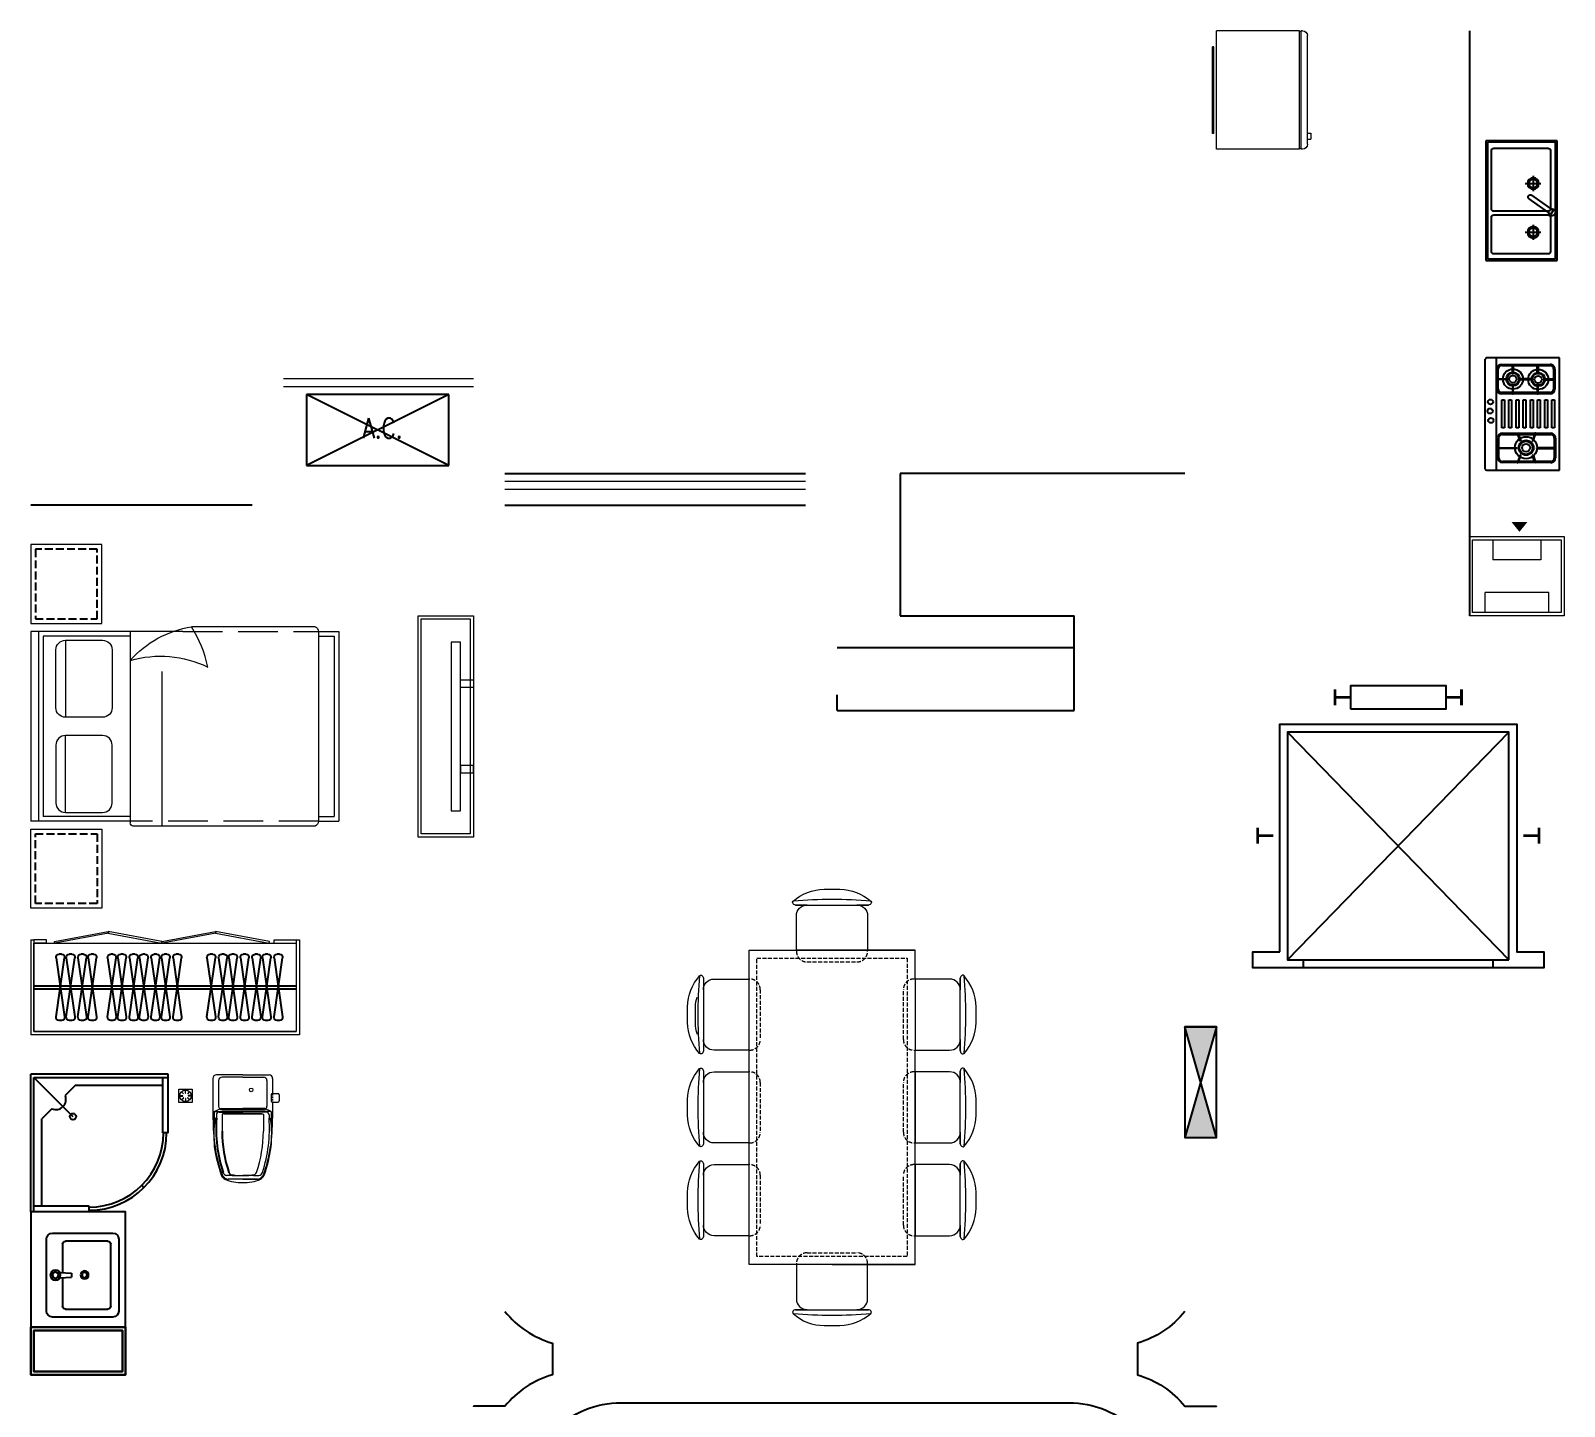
# Model space of a CAD drawing. Extents: x 109296 to 210174, y -14588 to 29909.
# Drawn here: x 129019 to 138719, y 10662 to 19362 of the extents above; entities that cross this region are included whole.
import ezdxf
from ezdxf.enums import TextEntityAlignment as Align

# ---------------------------------------------------------------- set-up
doc = ezdxf.new("R2010")
doc.units = 0
doc.header["$LTSCALE"] = 1000
doc.header["$MEASUREMENT"] = 0
doc.linetypes.add('ACAD_ISO02W100', pattern=[15, 12, -3])
doc.linetypes.add('DASH', pattern=[0.35, 0.25, -0.1])
for name, color, linetype in [('14PUB_DIM', 14, 'Continuous'), ('fd', 4, 'Continuous'), ('hz', 254, 'Continuous'), ('STAIR', 2, 'Continuous'), ('厨卫', 154, 'Continuous'), ('厨卫设备', 6, 'Continuous'), ('平面洁具', 9, 'Continuous'), ('洁具', 150, 'Continuous'), ('看线', 5, 'Continuous'), ('空调', 8, 'Continuous'), ('管井', 236, 'Continuous'), ('虚线', 251, 'Continuous'), ('铺地', 8, 'Continuous')]:
    doc.layers.add(name, color=color, linetype=linetype)
for name, color, linetype, lineweight in [('Text-I', 7, 'Continuous', 5), ('五金', 136, 'Continuous', 9), ('家具', 33, 'Continuous', 9), ('房建名称', 7, 'Continuous', 0), ('移动家具', 41, 'Continuous', 20)]:
    doc.layers.add(name, color=color, linetype=linetype, lineweight=lineweight)
doc.styles.add('DIM_FONT', font='SIMPLEX.shx', dxfattribs={"width": 0.8})

# ---------------------------------------------------------------- blocks, each defined once
blk = doc.blocks.new('A$C45025D1E')
for p, q in [((1620, 50), (220, 1490)), ((1620, 1490), (220, 50)), ((320, 0), (320, 50)), ((1520, 0), (1520, 50))]:
    blk.add_line(p, q)
at = {"const_width": 18}
for points in [[(520, 1760), (520, 1660)], [(1320, 1760), (1320, 1660)], [(620, 1710), (520, 1710)], [(1220, 1710), (1320, 1710)], [(30, 885), (30, 785)], [(1810, 885), (1810, 785)], [(130, 835), (30, 835)], [(1710, 835), (1810, 835)]]:
    blk.add_lwpolyline(points, dxfattribs=at)
for points in [[(1220, 1635), (1220, 1785), (620, 1785), (620, 1635)], [(1670, 100), (1670, 1540), (170, 1540), (170, 100), (0, 100), (0, 0), (1840, 0), (1840, 100)], [(220, 50), (220, 1490), (1620, 1490), (1620, 50)]]:
    blk.add_lwpolyline(points, close=True)
blk = doc.blocks.new('ddfdf')
at = {"layer": '洁具', "color": 0}
for p, q in [((15801.2, -30110.3), (15800.7, -30821.9)), ((16261.2, -30110.6), (15801.2, -30110.3)), ((15856.2, -30158.6), (16162.7, -30158.8)), ((15856.2, -30166.6), (16162.7, -30166.8)), ((15952.1, -30158.8), (15956.9, -30157.2)), ((15968, -30207.9), (15952.1, -30158.8)), ((15956.9, -30157.2), (15972.8, -30206.4)), ((16062, -30157.3), (16046, -30206.4)), ((16050.8, -30208), (16066.8, -30158.9)), ((16066.8, -30158.9), (16062, -30157.3)), ((16201.5, -30822.1), (16202, -30110.6)), ((16271.2, -30120.6), (16270.7, -30812.2)), ((15826.1, -30314.4), (15826.2, -30188.6)), ((15828.8, -30247.7), (15828.8, -30252.3)), ((15946.6, -30247.8), (15828.8, -30247.7)), ((15828.8, -30252.3), (15946.6, -30252.4)), ((15834.1, -30314.4), (15834.2, -30188.6)), ((15946.6, -30252.4), (15946.6, -30247.8)), ((15972.8, -30206.4), (15968, -30207.9)), ((16046, -30206.4), (16050.8, -30208)), ((16072.2, -30252.4), (16072.2, -30247.9)), ((16072.2, -30247.9), (16190, -30247.9)), ((16190, -30252.5), (16072.2, -30252.4)), ((16184.7, -30188.9), (16184.6, -30314.6)), ((16190, -30247.9), (16190, -30252.5)), ((16192.7, -30188.9), (16192.6, -30314.6)), ((16162.6, -30336.6), (15856.1, -30336.4)), ((16162.6, -30344.6), (15856.1, -30344.4)), ((15968, -30295.3), (15952, -30344.3)), ((15952, -30344.3), (15956.8, -30345.9)), ((15956.8, -30345.9), (15972.8, -30296.8)), ((15972.8, -30296.8), (15968, -30295.3)), ((16046, -30296.9), (16050.8, -30295.3)), ((16061.9, -30346), (16046, -30296.9)), ((16050.8, -30295.3), (16066.7, -30344.4)), ((16066.7, -30344.4), (16061.9, -30346)), ((15832.3, -30555.7), (15832.4, -30379.5)), ((15832.4, -30379.5), (15849.1, -30379.5)), ((15849.1, -30379.5), (15849, -30555.7)), ((15877.6, -30555.7), (15877.8, -30379.5)), ((15877.8, -30379.5), (15894.4, -30379.5)), ((15894.4, -30379.5), (15894.3, -30555.7)), ((15923, -30555.8), (15923.1, -30379.5)), ((15923.1, -30379.5), (15939.8, -30379.6)), ((15939.8, -30379.6), (15939.6, -30555.8)), ((15968.3, -30555.8), (15968.4, -30379.6)), ((15968.4, -30379.6), (15985.1, -30379.6)), ((15985.1, -30379.6), (15985, -30555.8)), ((16013.7, -30555.8), (16013.8, -30379.6)), ((16013.8, -30379.6), (16030.4, -30379.6)), ((16030.4, -30379.6), (16030.3, -30555.8)), ((16059, -30555.9), (16059.1, -30379.6)), ((16059.1, -30379.6), (16075.8, -30379.6)), ((16075.8, -30379.6), (16075.6, -30555.9)), ((16104.3, -30555.9), (16104.4, -30379.7)), ((16104.4, -30379.7), (16121.1, -30379.7)), ((16121.1, -30379.7), (16121, -30555.9)), ((16149.7, -30555.9), (16149.8, -30379.7)), ((16149.8, -30379.7), (16166.4, -30379.7)), ((16166.4, -30379.7), (16166.3, -30555.9)), ((15830.6, -30750.1), (15830.7, -30624.4)), ((15849, -30555.7), (15832.3, -30555.7)), ((15838.6, -30750.1), (15838.7, -30624.4)), ((15860.7, -30594.4), (16167.1, -30594.6)), ((15860.7, -30602.4), (16167.1, -30602.6)), ((15894.3, -30555.7), (15877.6, -30555.7)), ((15939.6, -30555.8), (15923, -30555.8)), ((15937.2, -30594.5), (15937.1, -30654.3)), ((15941.7, -30594.5), (15937.2, -30594.5)), ((15941.7, -30654.3), (15941.7, -30594.5)), ((15985, -30555.8), (15968.3, -30555.8)), ((16030.3, -30555.8), (16013.7, -30555.8)), ((16075.6, -30555.9), (16059, -30555.9)), ((16094.9, -30594.6), (16094.9, -30654.4)), ((16099.5, -30594.6), (16094.9, -30594.6)), ((16099.5, -30654.4), (16099.5, -30594.6)), ((16121, -30555.9), (16104.3, -30555.9)), ((16166.3, -30555.9), (16149.7, -30555.9)), ((16189.1, -30624.6), (16189, -30750.4)), ((16197.1, -30624.6), (16197, -30750.4)), ((15828.6, -30681.6), (15828.6, -30686.2)), ((15904.3, -30681.6), (15828.6, -30681.6)), ((15828.6, -30686.2), (15904.3, -30686.2)), ((15904.3, -30686.2), (15904.3, -30681.6)), ((15937, -30779.9), (15937.1, -30720.2)), ((15937.1, -30654.3), (15941.7, -30654.3)), ((15937.1, -30720.2), (15941.7, -30720.2)), ((15941.7, -30720.2), (15941.6, -30779.9)), ((15968.2, -30683.8), (15968.2, -30688.4)), ((16063.1, -30683.9), (15968.2, -30683.8)), ((15968.2, -30688.4), (16063.1, -30688.5)), ((16063.1, -30688.5), (16063.1, -30683.9)), ((16094.8, -30780), (16094.8, -30720.3)), ((16094.8, -30720.3), (16099.4, -30720.3)), ((16094.9, -30654.4), (16099.5, -30654.4)), ((16099.4, -30720.3), (16099.4, -30780)), ((16125.6, -30689.6), (16125.6, -30685)), ((16125.6, -30685), (16199.2, -30685)), ((16199.2, -30689.6), (16125.6, -30689.6)), ((16199.2, -30685), (16199.2, -30689.6)), ((15800.7, -30821.9), (16260.7, -30822.2)), ((16167, -30772.4), (15860.6, -30772.2)), ((16167, -30780.4), (15860.6, -30780.2)), ((15941.6, -30779.9), (15937, -30779.9)), ((16099.4, -30780), (16094.8, -30780))]:
    blk.add_line(p, q, dxfattribs=at)
for centre, radius in [((16012.9, -30252.9), 70.1), ((16012.9, -30252.9), 47.3), ((16012.9, -30252.9), 41.8), ((16012.9, -30252.9), 25.3), ((16235.4, -30425.8), 16.2), ((16237.7, -30542.5), 16.2), ((16240.2, -30485.3), 16.2), ((15935.8, -30685.1), 63.7), ((15935.8, -30685.1), 43), ((15935.8, -30685.1), 38), ((16095.7, -30687.3), 63.7), ((16095.7, -30687.3), 43), ((16095.7, -30687.3), 38), ((15935.8, -30685.1), 23), ((16095.7, -30687.3), 23)]:
    blk.add_circle(centre, radius, dxfattribs=at)
for centre, radius, start, end in [((15856.2, -30188.6), 30, 89.96104, 179.96104), ((15856.2, -30188.6), 22, 89.96104, 179.96104), ((16162.7, -30188.8), 30, 359.96104, 89.96104), ((16162.7, -30188.8), 22, 359.96104, 89.96104), ((16261.2, -30120.6), 10, 0, 89.96104), ((15856.1, -30314.4), 30, 179.96104, 269.96104), ((15856.1, -30314.4), 22, 179.96104, 269.96104), ((16162.6, -30314.6), 30, 269.96104, 359.96104), ((16162.6, -30314.6), 22, 269.96104, 359.96104), ((15860.7, -30624.4), 30, 89.96104, 179.96104), ((15860.7, -30624.4), 22, 89.96104, 179.96104), ((16167.1, -30624.6), 30, 359.96104, 89.96104), ((16167.1, -30624.6), 22, 359.96104, 89.96104), ((15860.6, -30750.2), 30, 179.96104, 269.96104), ((15860.6, -30750.2), 22, 179.96104, 269.96104), ((16167, -30750.4), 30, 269.96104, 359.96104), ((16167, -30750.4), 22, 269.96104, 359.96104), ((16260.7, -30812.2), 10, 269.96104, 0)]:
    blk.add_arc(centre, radius, start, end, dxfattribs=at)
blk = doc.blocks.new('A$C1BE601A8')
at = {"layer": '洁具', "color": 0}
for p, q in [((0, 0), (0, 450)), ((0, 450), (757, 450)), ((10, 10), (10, 440)), ((10, 440), (747, 440)), ((40.7, 393.4), (40.7, 50.3)), ((273, 408.4), (55.7, 408.4)), ((288, 50.3), (288, 393.4)), ((315, 426.6), (293.3, 411.4)), ((293.3, 411.4), (390, 273.1)), ((310.5, 393.4), (310.5, 50.3)), ((411.8, 288.3), (315, 426.6)), ((694.6, 408.4), (325.5, 408.4)), ((709.6, 50.3), (709.6, 393.4)), ((747, 440), (747, 10)), ((757, 450), (757, 0)), ((225.9, 299.6), (129.9, 299.6)), ((177.7, 248.1), (177.7, 348.3)), ((534.3, 299.6), (438.3, 299.6)), ((486.1, 248.1), (486.1, 348.3)), ((757, 0), (0, 0)), ((747, 10), (10, 10)), ((55.7, 35.3), (273, 35.3)), ((325.5, 35.3), (694.6, 35.3))]:
    blk.add_line(p, q, dxfattribs=at)
for centre, radius in [((177.7, 299.6), 36.1), ((177.7, 299.6), 27.1), ((486.1, 299.6), 36.1), ((486.1, 299.6), 27.1)]:
    blk.add_circle(centre, radius, dxfattribs=at)
for centre, radius, start, end in [((55.7, 393.4), 15, 90, 180), ((273, 393.4), 15, 0, 90), ((304.2, 419), 21.7, 342.60679, 267.3353), ((325.5, 393.4), 15, 90, 180), ((694.6, 393.4), 15, 0, 90), ((400.9, 280.7), 13.3, 214.97105, 34.97105), ((55.7, 50.3), 15, 180, 270), ((273, 50.3), 15, 270, 0), ((325.5, 50.3), 15, 180, 270), ((694.6, 50.3), 15, 270, 0)]:
    blk.add_arc(centre, radius, start, end, dxfattribs=at)
blk = doc.blocks.new('A$C6CE46E26')
at = {"layer": 'fd'}
blk.add_lwpolyline([(0, 283.8, 100, 0, 0), (62, 283.8, 0, 0, 0)], format="xyseb", dxfattribs=at)
at = {"layer": '家具', "color": 0}
for p, q in [((445.3, 98.3), (445.3, 501.7)), ((572.3, 501.7), (445.3, 501.7)), ((112.3, 451.7), (239.3, 451.7)), ((239.3, 148.3), (239.3, 451.7)), ((112.3, 148.3), (239.3, 148.3)), ((572.3, 98.3), (445.3, 98.3))]:
    blk.add_line(p, q, dxfattribs=at)
for points in [[(592.3, 0), (592.3, 600), (92.3, 600), (92.3, 0)], [(572.3, 20), (572.3, 580), (112.3, 580), (112.3, 20)]]:
    blk.add_lwpolyline(points, close=True, dxfattribs=at)
blk = doc.blocks.new('111')
at = {"layer": '空调', "linetype": 'ACAD_ISO02W100'}
for p, q in [((1000, 0), (0, 500)), ((1000, 500), (0, 0))]:
    blk.add_line(p, q, dxfattribs=at)
blk.add_lwpolyline([(0, 500), (0, 0), (1000, 0), (1000, 500)], close=True, dxfattribs=at)
at = {"layer": 'Text-I', "style": 'DIM_FONT', "width": 0.8}
blk.add_text('A.C.', height=140, dxfattribs=at).set_placement((675, 262), align=Align.MIDDLE_RIGHT)
blk = doc.blocks.new('A$C40221361')
at = {"color": 0}
for p, q in [((1022.8, 1724.7), (562.8, 1724.7)), ((1022.8, 1724.7), (562.8, 1724.7)), ((1609.6, 1724.7), (1149.6, 1724.7)), ((1609.6, 1724.7), (1149.6, 1724.7)), ((2196.5, 1724.8), (1736.5, 1724.8)), ((2196.5, 1724.8), (1736.5, 1724.8)), ((567.8, 1438.5), (1017.8, 1438.5)), ((1154.6, 1438.5), (1604.6, 1438.5)), ((1741.5, 1438.5), (2191.5, 1438.5)), ((100, 683.5), (100, 1143.5)), ((100, 683.5), (100, 1143.5)), ((386.2, 1138.5), (386.2, 688.5)), ((2373.1, 1138.5), (2373.1, 688.5)), ((2659.3, 683.5), (2659.3, 1143.5)), ((2659.3, 683.5), (2659.3, 1143.5)), ((1017.8, 388.5), (567.8, 388.5)), ((1604.6, 388.5), (1154.6, 388.5)), ((2191.5, 388.5), (1741.5, 388.5)), ((562.8, 100), (1022.8, 100)), ((562.8, 100), (1022.8, 100)), ((1149.6, 100), (1609.6, 100)), ((1149.6, 100), (1609.6, 100)), ((1736.5, 100), (2196.5, 100)), ((1736.5, 100), (2196.5, 100))]:
    blk.add_line(p, q, dxfattribs=at)
at = {"color": 0, "linetype": 'DASH', "ltscale": 0.1}
for p, q in [((950.3, 1364.7), (635.3, 1364.7)), ((950.3, 1364.7), (635.3, 1364.7)), ((1537.1, 1364.7), (1222.1, 1364.7)), ((1537.1, 1364.7), (1222.1, 1364.7)), ((2124, 1364.8), (1809, 1364.8)), ((2124, 1364.8), (1809, 1364.8)), ((460, 756), (460, 1071)), ((460, 756), (460, 1071)), ((2299.3, 756), (2299.3, 1071)), ((2299.3, 756), (2299.3, 1071)), ((635.3, 460), (950.3, 460)), ((635.3, 460), (950.3, 460)), ((1222.1, 460), (1537.1, 460)), ((1222.1, 460), (1537.1, 460)), ((1809, 460), (2124, 460)), ((1809, 460), (2124, 460))]:
    blk.add_line(p, q, dxfattribs=at)
at = {"color": 0, "linetype": 'DASH'}
for p, q in [((1604.6, 388.5), (1604.6, 392.5)), ((1604.6, 388.5), (1604.6, 392.5)), ((2191.5, 388.5), (2191.5, 392.5)), ((2191.5, 388.5), (2191.5, 392.5))]:
    blk.add_line(p, q, dxfattribs=at)
at = {"color": 0}
for points in [[(1017.8, 1438.5), (1017.8, 1657.2, 0.414214), (950.3, 1724.7), (1022.8, 1724.7, 0.319431), (1041.3, 1737, 0.307703), (1038.6, 1748.4, 0.187559), (842.4, 1824.7), (743.2, 1824.7, 0.171658), (547.1, 1748.4, 0.324647), (544.4, 1737, 0.302537), (562.8, 1724.7), (635.3, 1724.7, 0.414214), (567.8, 1657.2), (567.8, 1438.5)], [(1604.6, 1438.6), (1604.6, 1657.2, 0.414214), (1537.1, 1724.7), (1609.6, 1724.7, 0.319431), (1628.1, 1737, 0.307703), (1625.4, 1748.4, 0.187559), (1429.2, 1824.7), (1330.1, 1824.7, 0.171658), (1133.9, 1748.4, 0.324647), (1131.2, 1737, 0.302537), (1149.6, 1724.7), (1222.1, 1724.7, 0.414214), (1154.6, 1657.2), (1154.6, 1438.5)], [(2191.5, 1438.6), (2191.5, 1657.3, 0.414214), (2124, 1724.8), (2196.5, 1724.8, 0.319431), (2214.9, 1737.1, 0.307703), (2212.2, 1748.5, 0.187559), (2016, 1824.8), (1916.9, 1824.8, 0.171658), (1720.7, 1748.5, 0.324647), (1718, 1737.1, 0.302537), (1736.5, 1724.8), (1809, 1724.8, 0.414214), (1741.5, 1657.3), (1741.5, 1438.5)], [(1154.6, 388.5), (1017.8, 388.5), (1017.8, 167.5, -0.414214), (950.3, 100), (1022.8, 100, -0.319431), (1041.3, 87.7, -0.307703), (1038.6, 76.3, -0.187559), (842.4, 0), (743.2, 0, -0.171658), (547.1, 76.3, -0.324647), (544.4, 87.7, -0.302537), (562.8, 100), (635.3, 100, -0.414214), (567.8, 167.5), (567.8, 388.5), (386.2, 388.5), (386.2, 1438.5)], [(386.2, 688.5), (167.5, 688.5, -0.414214), (100, 756), (100, 683.5, -0.319431), (87.7, 665, -0.307703), (76.3, 667.7, -0.187559), (0, 863.9), (0, 963.1, -0.171658), (76.3, 1159.2, -0.324647), (87.7, 1161.9, -0.302537), (100, 1143.5), (100, 1071, -0.414214), (167.5, 1138.5), (386.2, 1138.5)], [(2373.1, 688.5), (2591.8, 688.5, 0.414214), (2659.3, 756), (2659.3, 683.5, 0.319431), (2671.6, 665, 0.307703), (2683, 667.7, 0.187559), (2759.3, 863.9), (2759.3, 963.1, 0.171658), (2683, 1159.2, 0.324647), (2671.6, 1161.9, 0.302537), (2659.3, 1143.5), (2659.3, 1071, 0.414214), (2591.8, 1138.5), (2373.1, 1138.5)], [(1604.6, 388.5), (1604.6, 167.5, -0.414214), (1537.1, 100), (1609.6, 100, -0.319431), (1628.1, 87.7, -0.307703), (1625.4, 76.3, -0.187559), (1429.2, 0), (1330.1, 0, -0.171658), (1133.9, 76.3, -0.324647), (1131.2, 87.7, -0.302537), (1149.6, 100), (1222.1, 100, -0.414214), (1154.6, 167.5), (1154.6, 388.5)], [(2191.5, 388.5), (2191.5, 167.5, -0.414214), (2124, 100), (2196.5, 100, -0.319431), (2214.9, 87.8, -0.307703), (2212.2, 76.3, -0.187559), (2016, 0), (1916.9, 0, -0.171658), (1720.7, 76.3, -0.324647), (1718, 87.8, -0.302537), (1736.5, 100), (1809, 100, -0.414214), (1741.5, 167.5), (1741.5, 388.5)], [(917.7, 62.1, -0.079824), (842.4, 50), (744.1, 50, -0.059527), (681.8, 59.6, -0.059527)]]:
    blk.add_lwpolyline(points, format="xyb", dxfattribs=at)
for points in [[(567.8, 1438.5), (386.2, 1438.5), (386.2, 913.5)], [(1154.6, 1438.5), (1017.8, 1438.5)], [(2373.1, 913.5), (2373.1, 1438.5), (1154.6, 1438.5)], [(2373.1, 1438.5), (2373.1, 388.5), (1604.6, 388.5)]]:
    blk.add_lwpolyline(points, dxfattribs=at)
at = {"color": 0, "linetype": 'DASH', "ltscale": 0.1}
blk.add_lwpolyline([(436.2, 438.5), (436.2, 1388.5), (2323.1, 1388.5), (2323.1, 438.5)], close=True, dxfattribs=at)
at = {"color": 0}
for centre, start, end in [((792.8, -953.1), 84.8023, 95.1977), ((792.8, -953.1), 84.8023, 95.1977), ((1379.6, -953.1), 84.8023, 95.1977), ((1379.6, -953.1), 84.8023, 95.1977), ((1966.5, -953.1), 84.8023, 95.1977), ((1966.5, -953.1), 84.8023, 95.1977), ((2777.8, 913.5), 174.8023, 185.1977), ((2777.8, 913.5), 174.8023, 185.1977), ((-18.6, 913.5), 354.8023, 5.1977), ((-18.6, 913.5), 354.8023, 5.1977), ((792.8, 2777.8), 264.8023, 275.1977), ((792.8, 2777.8), 264.8023, 275.1977), ((1379.6, 2777.8), 264.8023, 275.1977), ((1379.6, 2777.8), 264.8023, 275.1977), ((1966.5, 2777.9), 264.8023, 275.1977), ((1966.5, 2777.9), 264.8023, 275.1977)]:
    blk.add_arc(centre, 2712.7, start, end, dxfattribs=at)
at = {"color": 0, "linetype": 'DASH', "ltscale": 0.1}
for centre, start, end in [((635.3, 1432.2), 180, 270), ((635.3, 1432.2), 180, 270), ((950.3, 1432.2), 270, 0), ((950.3, 1432.2), 270, 0), ((1222.1, 1432.2), 180, 270), ((1222.1, 1432.2), 180, 270), ((1537.1, 1432.2), 270, 0), ((1537.1, 1432.2), 270, 0), ((1809, 1432.3), 180, 270), ((1809, 1432.3), 180, 270), ((2124, 1432.3), 270, 0), ((2124, 1432.3), 270, 0), ((392.5, 1071), 0, 90), ((392.5, 1071), 0, 90), ((2366.8, 1071), 90, 180), ((2366.8, 1071), 90, 180), ((392.5, 756), 270, 0), ((392.5, 756), 270, 0), ((2366.8, 756), 180, 270), ((2366.8, 756), 180, 270), ((635.3, 392.5), 90, 180), ((635.3, 392.5), 90, 180), ((950.3, 392.5), 0, 90), ((950.3, 392.5), 0, 90), ((1222.1, 392.5), 90, 180), ((1537.1, 392.5), 0, 90), ((1537.1, 392.5), 0, 90), ((1809, 392.5), 90, 180), ((2124, 392.5), 0, 90), ((2124, 392.5), 0, 90)]:
    blk.add_arc(centre, 67.5, start, end, dxfattribs=at)
blk = doc.blocks.new('A$C18784298')
at = {"layer": '移动家具', "color": 251, "ltscale": 40}
for points in [[(0, 1066.3), (58.1, 1066.3), (58.1, 0), (0, 0)], [(58.1, 827.5), (140, 827.5), (140, 779.6), (58.1, 779.6)], [(58.1, 238.8), (140, 238.8), (140, 286.7), (58.1, 286.7)]]:
    blk.add_lwpolyline(points, close=True, dxfattribs=at)
blk = doc.blocks.new('ytjhgkj')
at = {"layer": '移动家具', "color": 0, "ltscale": 0.5}
blk.add_lwpolyline([(34949.4, 26115.8), (34599.4, 26115.8), (34599.4, 27515.8), (34949.4, 27515.8)], close=True, dxfattribs=at)
at = {"layer": '移动家具', "color": 0, "ltscale": 40}
blk.add_lwpolyline([(34929.4, 26135.8), (34619.4, 26135.8), (34619.4, 27495.8), (34929.4, 27495.8)], close=True, dxfattribs=at)
at = {"layer": '虚线', "xscale": -1}
blk.add_blockref('A$C18784298', (34739.4, 26282.6), dxfattribs=at)
blk = doc.blocks.new('yg2')
at = {"layer": '家具', "color": 0}
for p, q in [((429073.6, 225511.3), (429073.6, 226111.3)), ((430773.6, 226111.3), (429073.6, 226111.3)), ((430773.6, 225511.3), (430773.6, 226111.3)), ((429093.6, 226091.3), (430753.6, 226091.3)), ((429093.6, 225511.3), (429093.6, 226091.3)), ((430753.6, 225511.3), (430753.6, 226091.3)), ((429173.6, 225531.3), (429093.6, 225531.3)), ((429173.6, 225531.3), (429173.6, 225511.3)), ((430233.6, 225531.3), (430753.6, 225531.3)), ((430613.6, 225531.3), (430613.6, 225511.3)), ((429073.6, 225511.3), (429093.6, 225511.3)), ((429173.6, 225511.3), (429093.6, 225511.3)), ((430613.6, 225511.3), (430753.6, 225511.3)), ((430753.6, 225511.3), (430773.6, 225511.3))]:
    blk.add_line(p, q, dxfattribs=at)
for points in [[(429093.6, 225531.3), (430753.6, 225531.3), (430753.6, 226091.3), (429093.6, 226091.3)], [(429223.6, 225521.4), (429563.6, 225458.3), (429565.4, 225468.2), (429225.4, 225531.3)], [(429903.6, 225521.4), (429563.6, 225458.3), (429561.8, 225468.2), (429901.8, 225531.3)], [(429903.6, 225521.4), (430243.6, 225458.3), (430245.4, 225468.2), (429905.4, 225531.3)], [(430583.6, 225521.4), (430243.6, 225458.3), (430241.8, 225468.2), (430581.8, 225531.3)]]:
    blk.add_lwpolyline(points, close=True, dxfattribs=at)
at = {"layer": '虚线', "color": 0}
for p, q in [((429268.7, 226021.3), (429254.4, 226021.3)), ((429333.1, 226021.3), (429318.8, 226021.3)), ((429406.7, 226021.3), (429392.4, 226021.3)), ((429471.1, 226021.3), (429456.8, 226021.3)), ((429594.1, 226021.3), (429579.8, 226021.3)), ((429658.5, 226021.3), (429644.2, 226021.3)), ((429732.1, 226021.3), (429717.7, 226021.3)), ((429796.5, 226021.3), (429782.1, 226021.3)), ((429870, 226021.3), (429855.7, 226021.3)), ((429934.4, 226021.3), (429920.1, 226021.3)), ((430008, 226021.3), (429993.7, 226021.3)), ((430222.8, 226021.3), (430208.5, 226021.3)), ((430296.4, 226021.3), (430282.1, 226021.3)), ((430360.8, 226021.3), (430346.5, 226021.3)), ((430434.4, 226021.3), (430420.1, 226021.3)), ((430508.7, 226021.3), (430494.4, 226021.3)), ((430573.1, 226021.3), (430558.8, 226021.3)), ((430646.7, 226021.3), (430632.4, 226021.3)), ((429234.6, 225998.6), (429288.5, 225623.9)), ((429234.6, 225623.9), (429288.5, 225998.6)), ((429298.9, 225998.6), (429352.9, 225623.9)), ((429298.9, 225623.9), (429352.9, 225998.6)), ((429372.5, 225998.6), (429426.5, 225623.9)), ((429372.5, 225623.9), (429426.5, 225998.6)), ((429436.9, 225998.6), (429490.9, 225623.9)), ((429436.9, 225623.9), (429490.9, 225998.6)), ((429559.9, 225998.6), (429613.9, 225623.9)), ((429559.9, 225623.9), (429613.9, 225998.6)), ((429624.3, 225998.6), (429678.3, 225623.9)), ((429624.3, 225623.9), (429678.3, 225998.6)), ((429697.9, 225998.6), (429751.9, 225623.9)), ((429697.9, 225623.9), (429751.9, 225998.6)), ((429762.3, 225998.6), (429816.3, 225623.9)), ((429762.3, 225623.9), (429816.3, 225998.6)), ((429835.9, 225998.6), (429889.9, 225623.9)), ((429835.9, 225623.9), (429889.9, 225998.6)), ((429900.3, 225998.6), (429954.3, 225623.9)), ((429900.3, 225623.9), (429954.3, 225998.6)), ((429973.9, 225998.6), (430027.9, 225623.9)), ((429973.9, 225623.9), (430027.9, 225998.6)), ((430188.7, 225998.6), (430242.6, 225623.9)), ((430188.7, 225623.9), (430242.6, 225998.6)), ((430262.3, 225998.6), (430316.2, 225623.9)), ((430262.3, 225623.9), (430316.2, 225998.6)), ((430326.7, 225998.6), (430380.6, 225623.9)), ((430326.7, 225623.9), (430380.6, 225998.6)), ((430400.3, 225998.6), (430454.2, 225623.9)), ((430400.3, 225623.9), (430454.2, 225998.6)), ((430474.6, 225998.6), (430528.6, 225623.9)), ((430474.6, 225623.9), (430528.6, 225998.6)), ((430539, 225998.6), (430593, 225623.9)), ((430539, 225623.9), (430593, 225998.6)), ((430612.6, 225998.6), (430666.6, 225623.9)), ((430612.6, 225623.9), (430666.6, 225998.6)), ((429093.6, 225821.3), (430753.6, 225821.3)), ((429093.6, 225801.3), (430753.6, 225801.3)), ((429268.7, 225601.3), (429254.4, 225601.3)), ((429333.1, 225601.3), (429318.8, 225601.3)), ((429406.7, 225601.3), (429392.4, 225601.3)), ((429471.1, 225601.3), (429456.8, 225601.3)), ((429594.1, 225601.3), (429579.8, 225601.3)), ((429658.5, 225601.3), (429644.2, 225601.3)), ((429732.1, 225601.3), (429717.7, 225601.3)), ((429796.5, 225601.3), (429782.1, 225601.3)), ((429870, 225601.3), (429855.7, 225601.3)), ((429934.4, 225601.3), (429920.1, 225601.3)), ((430008, 225601.3), (429993.7, 225601.3)), ((430222.8, 225601.3), (430208.5, 225601.3)), ((430296.4, 225601.3), (430282.1, 225601.3)), ((430360.8, 225601.3), (430346.5, 225601.3)), ((430434.4, 225601.3), (430420.1, 225601.3)), ((430508.7, 225601.3), (430494.4, 225601.3)), ((430573.1, 225601.3), (430558.8, 225601.3)), ((430646.7, 225601.3), (430632.4, 225601.3))]:
    blk.add_line(p, q, dxfattribs=at)
for centre, start, end in [((429254.4, 226001.3), 90, 187.59464), ((429268.7, 226001.3), 352.40536, 90), ((429318.8, 226001.3), 90, 187.59464), ((429333.1, 226001.3), 352.40536, 90), ((429392.4, 226001.3), 90, 187.59464), ((429406.7, 226001.3), 352.40536, 90), ((429456.8, 226001.3), 90, 187.59464), ((429471.1, 226001.3), 352.40536, 90), ((429579.8, 226001.3), 90, 187.59464), ((429594.1, 226001.3), 352.40536, 90), ((429644.2, 226001.3), 90, 187.59464), ((429658.5, 226001.3), 352.40536, 90), ((429717.7, 226001.3), 90, 187.59464), ((429732.1, 226001.3), 352.40536, 90), ((429782.1, 226001.3), 90, 187.59464), ((429796.5, 226001.3), 352.40536, 90), ((429855.7, 226001.3), 90, 187.59464), ((429870, 226001.3), 352.40536, 90), ((429920.1, 226001.3), 90, 187.59464), ((429934.4, 226001.3), 352.40536, 90), ((429993.7, 226001.3), 90, 187.59464), ((430008, 226001.3), 352.40536, 90), ((430208.5, 226001.3), 90, 187.59464), ((430222.8, 226001.3), 352.40536, 90), ((430282.1, 226001.3), 90, 187.59464), ((430296.4, 226001.3), 352.40536, 90), ((430346.5, 226001.3), 90, 187.59464), ((430360.8, 226001.3), 352.40536, 90), ((430420.1, 226001.3), 90, 187.59464), ((430434.4, 226001.3), 352.40536, 90), ((430494.4, 226001.3), 90, 187.59464), ((430508.7, 226001.3), 352.40536, 90), ((430558.8, 226001.3), 90, 187.59464), ((430573.1, 226001.3), 352.40536, 90), ((430632.4, 226001.3), 90, 187.59464), ((430646.7, 226001.3), 352.40536, 90), ((429254.4, 225621.3), 172.40536, 270), ((429268.7, 225621.3), 270, 7.59464), ((429318.8, 225621.3), 172.40536, 270), ((429333.1, 225621.3), 270, 7.59464), ((429392.4, 225621.3), 172.40536, 270), ((429406.7, 225621.3), 270, 7.59464), ((429456.8, 225621.3), 172.40536, 270), ((429471.1, 225621.3), 270, 7.59464), ((429579.8, 225621.3), 172.40536, 270), ((429594.1, 225621.3), 270, 7.59464), ((429644.2, 225621.3), 172.40536, 270), ((429658.5, 225621.3), 270, 7.59464), ((429717.7, 225621.3), 172.40536, 270), ((429732.1, 225621.3), 270, 7.59464), ((429782.1, 225621.3), 172.40536, 270), ((429796.5, 225621.3), 270, 7.59464), ((429855.7, 225621.3), 172.40536, 270), ((429870, 225621.3), 270, 7.59464), ((429920.1, 225621.3), 172.40536, 270), ((429934.4, 225621.3), 270, 7.59464), ((429993.7, 225621.3), 172.40536, 270), ((430008, 225621.3), 270, 7.59464), ((430208.5, 225621.3), 172.40536, 270), ((430222.8, 225621.3), 270, 7.59464), ((430282.1, 225621.3), 172.40536, 270), ((430296.4, 225621.3), 270, 7.59464), ((430346.5, 225621.3), 172.40536, 270), ((430360.8, 225621.3), 270, 7.59464), ((430420.1, 225621.3), 172.40536, 270), ((430434.4, 225621.3), 270, 7.59464), ((430494.4, 225621.3), 172.40536, 270), ((430508.7, 225621.3), 270, 7.59464), ((430558.8, 225621.3), 172.40536, 270), ((430573.1, 225621.3), 270, 7.59464), ((430632.4, 225621.3), 172.40536, 270), ((430646.7, 225621.3), 270, 7.59464)]:
    blk.add_arc(centre, 20, start, end, dxfattribs=at)
at = {"layer": '虚线', "color": 0, "style": 'DIM_FONT', "width": 0.7, "flags": 9}
for tag, p in [('XSIZE', (429262.9, 225796.8)), ('YSIZE', (429262.9, 225796.8)), ('XSIZE', (429327.3, 225796.8)), ('YSIZE', (429327.3, 225796.8)), ('XSIZE', (429400.9, 225796.8)), ('YSIZE', (429400.9, 225796.8)), ('XSIZE', (429465.3, 225796.8)), ('YSIZE', (429465.3, 225796.8)), ('XSIZE', (429588.3, 225796.8)), ('YSIZE', (429588.3, 225796.8)), ('XSIZE', (429652.7, 225796.8)), ('YSIZE', (429652.7, 225796.8)), ('XSIZE', (429726.3, 225796.8)), ('YSIZE', (429726.3, 225796.8)), ('XSIZE', (429790.6, 225796.8)), ('YSIZE', (429790.6, 225796.8)), ('XSIZE', (429864.2, 225796.8)), ('YSIZE', (429864.2, 225796.8)), ('XSIZE', (429928.6, 225796.8)), ('YSIZE', (429928.6, 225796.8)), ('XSIZE', (430002.2, 225796.8)), ('YSIZE', (430002.2, 225796.8)), ('XSIZE', (430217, 225796.8)), ('YSIZE', (430217, 225796.8)), ('XSIZE', (430290.6, 225796.8)), ('YSIZE', (430290.6, 225796.8)), ('XSIZE', (430355, 225796.8)), ('YSIZE', (430355, 225796.8)), ('XSIZE', (430428.6, 225796.8)), ('YSIZE', (430428.6, 225796.8)), ('XSIZE', (430502.9, 225796.8)), ('YSIZE', (430502.9, 225796.8)), ('XSIZE', (430567.3, 225796.8)), ('YSIZE', (430567.3, 225796.8)), ('XSIZE', (430640.9, 225796.8)), ('YSIZE', (430640.9, 225796.8))]:
    blk.add_attdef(tag, p, '', height=0.5, rotation=180, dxfattribs=at)
blk = doc.blocks.new('rtyrytr')
at = {"layer": '移动家具', "color": 0}
for p, q in [((439002.2, 224611.5), (438373.1, 224611.5)), ((438373.1, 223411.5), (438373.1, 224611.5)), ((438423.1, 223411.5), (438423.1, 224611.5)), ((438453.1, 223441.5), (438453.1, 224581.5)), ((439002.2, 224581.5), (438453.1, 224581.5)), ((438592.9, 224556.1), (438592.9, 224069.3)), ((439002.2, 223411.6), (439002.2, 224621.5)), ((440173.1, 224641.5), (439022.2, 224641.5)), ((439202.5, 223664.1), (439202.5, 224641.5)), ((440193.1, 223411.6), (440193.1, 224611.5)), ((440193.1, 224611.5), (440323.1, 224611.5)), ((440193.1, 224581.5), (440293.1, 224581.5)), ((440293.1, 223441.6), (440293.1, 224581.5)), ((440323.1, 223411.6), (440323.1, 224611.5)), ((438592.9, 223467), (438592.9, 223953.7)), ((439335.4, 223411.5), (438373.1, 223411.5)), ((439002.2, 223441.5), (438453.1, 223441.5)), ((440193.1, 223441.6), (440293.1, 223441.6)), ((440193.1, 223411.6), (440323.1, 223411.6)), ((440173.1, 223381.5), (439390.1, 223381.5))]:
    blk.add_line(p, q, dxfattribs=at)
at = {"layer": '移动家具', "color": 0, "linetype": 'DASH'}
for p, q in [((440193.1, 224611.5), (439002.2, 224611.5)), ((439335.4, 223411.5), (440193.1, 223411.6))]:
    blk.add_line(p, q, dxfattribs=at)
at = {"layer": '移动家具', "color": 0}
for points in [[(438823.1, 225161.5), (438373.1, 225161.5), (438373.1, 224661.5), (438823.1, 224661.5), (438823.1, 225161.5), (438743.1, 225161.5)], [(438823.1, 222861.5), (438373.1, 222861.5), (438373.1, 223361.5), (438823.1, 223361.5), (438823.1, 222861.5), (438743.1, 222861.5)]]:
    blk.add_lwpolyline(points, dxfattribs=at)
for points in [[(438592.9, 224556.1), (438828.3, 224556.1, -0.414214), (438888.3, 224496.1), (438888.3, 224129.3, -0.414214), (438828.3, 224069.3), (438592.9, 224069.3, -0.414214), (438532.9, 224129.3), (438532.9, 224496.1, -0.414214)], [(438592.9, 223467), (438828.3, 223467, 0.414214), (438888.3, 223527), (438888.3, 223893.7, 0.414214), (438828.3, 223953.7), (438592.9, 223953.7, 0.414214), (438532.9, 223893.7), (438532.9, 223527, 0.414214)]]:
    blk.add_lwpolyline(points, format="xyb", close=True, dxfattribs=at)
blk.add_lwpolyline([(439002.2, 223594.2, 0.183931), (439493.9, 223636.2, -0.088637), (439390.1, 223381.7, 28871.271551)], format="xyb", dxfattribs=at)
for centre, radius, start, end in [((439022.2, 224621.5), 20, 90, 180), ((440162.4, 224612.8), 30.7, 357.68839, 69.69174), ((439495.4, 224034.2), 661, 221.7382, 260.83676), ((440162.4, 223410.3), 30.7, 290.35664, 2.31522)]:
    blk.add_arc(centre, radius, start, end, dxfattribs=at)
at = {"layer": '虚线', "linetype": 'DASH', "ltscale": 0.2}
for points in [[(438793.1, 225131.5), (438403.1, 225131.5), (438403.1, 224691.5), (438793.1, 224691.5)], [(438793.1, 222891.5), (438403.1, 222891.5), (438403.1, 223331.5), (438793.1, 223331.5)]]:
    blk.add_lwpolyline(points, close=True, dxfattribs=at)
blk = doc.blocks.new('lyf')
at = {"layer": '厨卫设备', "color": 0}
for p, q in [((34490.7, 16908.8), (34120.7, 16908.7)), ((34120.7, 16908.7), (34120.7, 16038.8)), ((34140.7, 16058.8), (34140.7, 16908.7)), ((34490.7, 16908.8), (34490.7, 16873.8)), ((34490.7, 16873.8), (34140.7, 16873.8)), ((34190.7, 16873.8), (34190.7, 16320.9)), ((34823, 16741.1), (34837.2, 16755.3)), ((34955.7, 16408.8), (34955.7, 16058.8)), ((34990.7, 16408.8), (34955.7, 16408.8)), ((34990.7, 16408.8), (34990.7, 16038.8)), ((34140.7, 16058.8), (34388.2, 16306.2)), ((34190.7, 16320.9), (34254.3, 16257.2)), ((34339.2, 16172.4), (34402.8, 16108.8)), ((34955.7, 16108.8), (34402.8, 16108.8)), ((34990.7, 16038.8), (34120.7, 16038.8)), ((34990.7, 16058.8), (34140.7, 16058.8))]:
    blk.add_line(p, q, dxfattribs=at)
blk.add_circle((34388.2, 16306.2), 20, dxfattribs=at)
for centre, radius, start, end in [((34490.7, 16408.8), 490, 0.00208, 90.00208), ((34490.7, 16408.8), 470, 0.00208, 90.00208), ((34279.1, 16197.1), 65, 337.62194, 112.38221)]:
    blk.add_arc(centre, radius, start, end, dxfattribs=at)
blk = doc.blocks.new('A$C56722DB7')
at = {"layer": '五金', "color": 0}
for points in [[(85.8, 85.8), (85.8, 0), (0, 0), (0, 85.8)], [(9.9, 43.3), (9.9, 41.6), (25.5, 41.6), (25.5, 43.3)], [(19.8, 66.5), (18.7, 65.3), (29.7, 54.3), (30.9, 55.5)], [(19.3, 19.8), (20.5, 18.7), (31.5, 29.7), (30.3, 30.9)], [(43.3, 75.9), (41.6, 75.9), (41.6, 60.3), (43.3, 60.3)], [(42.5, 9.9), (44.2, 9.9), (44.2, 25.5), (42.5, 25.5)], [(66.5, 66), (65.3, 67.2), (54.3, 56.1), (55.5, 55)], [(66, 19.3), (67.2, 20.5), (56.1, 31.5), (55, 30.3)], [(75.9, 42.5), (75.9, 44.2), (60.3, 44.2), (60.3, 42.5)]]:
    blk.add_lwpolyline(points, close=True, dxfattribs=at)
blk.add_circle((42.9, 42.9), 36.6, dxfattribs=at)
blk = doc.blocks.new('ma2')
at = {"layer": '厨卫', "color": 0}
for centre, radius, start, end in [((712.4, -340.4), 881.4, 175.71026, 198.29413), ((703.8, -352.9), 834.3, 180.18194, 198.49726)]:
    blk.add_arc(centre, radius, start, end, dxfattribs=at)
at = {"layer": '家具', "color": 0}
for p, q in [((0, 0), (-166.5, 0)), ((0, 0), (166.5, 0)), ((-189, -22.5), (-189, -274.5)), ((-153, -36), (-153, -198)), ((0, -13.5), (-130.5, -13.5)), ((0, -13.5), (130.5, -13.5)), ((153, -36), (153, -198)), ((189, -22.5), (189, -122)), ((180, -125.1), (180, -164.7)), ((191.7, -117.9), (187.2, -117.9)), ((191.7, -171.9), (187.2, -171.9)), ((189, -121.2), (189, -129.7)), ((189, -137), (189, -146.5)), ((189, -153.1), (189, -161.7)), ((189, -170.1), (189, -274.5)), ((191.7, -117.9), (222.3, -117.9)), ((191.7, -171.9), (222.3, -171.9)), ((229.5, -125.1), (229.5, -164.7)), ((-180, -230.4), (-138.6, -211.5)), ((-180, -230.4), (-180, -316.4)), ((-180, -230.4), (0, -230.4)), ((-175.5, -279), (-175.5, -280.3)), ((-166.5, -274.5), (-171, -274.5)), ((-166.5, -252.9), (-166.5, -274.5)), ((-148.5, -234.9), (0, -234.9)), ((-138.6, -211.5), (0, -211.5)), ((-130.5, -220.5), (0, -220.5)), ((-130.5, -250.2), (-130.5, -355.5)), ((0, -246.6), (-126.9, -246.6)), ((-118.8, -246.6), (0, -246.6)), ((138.6, -211.5), (0, -211.5)), ((130.5, -220.5), (0, -220.5)), ((180, -230.4), (0, -230.4)), ((148.5, -234.9), (0, -234.9)), ((118.8, -246.6), (0, -246.6)), ((0, -246.6), (126.9, -246.6)), ((130.5, -250.2), (130.5, -355.5)), ((180, -230.4), (138.6, -211.5)), ((166.5, -252.9), (166.5, -274.5)), ((166.5, -274.5), (171, -274.5)), ((175.5, -279), (175.5, -280.3)), ((180, -230.4), (180, -316.4)), ((-77.4, -636.3), (-101.9, -636.3)), ((93.1, -659.7), (-93.1, -659.7)), ((-67.5, -636.3), (-77.4, -636.3)), ((-67.5, -636.3), (0, -636.3)), ((67.5, -636.3), (0, -636.3)), ((0, -659.7), (93.1, -659.7)), ((67.5, -636.3), (77.4, -636.3)), ((77.4, -636.3), (101.9, -636.3))]:
    blk.add_line(p, q, dxfattribs=at)
blk.add_circle((53.1, -94.5), 11.4, dxfattribs=at)
for centre, radius, start, end in [((-166.5, -22.5), 22.5, 90, 180), ((166.5, -22.5), 22.5, 0, 90), ((-130.5, -36), 22.5, 90, 180), ((130.5, -36), 22.5, 0, 90), ((187.2, -125.1), 7.2, 90, 180), ((187.2, -164.7), 7.2, 180, 270), ((222.3, -125.1), 7.2, 0, 90), ((222.3, -164.7), 7.2, 270, 0), ((6805.7, -15), 6999.5, 182.12475, 183.60006), ((316, -366.9), 499.1, 170.01772, 190.11488), ((-171, -279), 4.5, 90, 180), ((-148.5, -252.9), 18, 90, 180), ((-130.5, -198), 22.5, 180, 270), ((-126.9, -250.2), 3.6, 90, 180), ((-712.4, -340.4), 881.4, 341.70587, 4.28974), ((126.9, -250.2), 3.6, 0, 90), ((130.5, -198), 22.5, 270, 0), ((148.5, -252.9), 18, 0, 90), ((171, -279), 4.5, 0, 90), ((-316, -366.9), 499.1, 349.88512, 9.98228), ((-6805.7, -15), 6999.5, 356.39994, 357.87525), ((-703.8, -352.9), 834.3, 341.50274, 359.81806), ((749.1, -321), 938.7, 188.17733, 199.53711), ((594.3, -352.9), 776.2, 187.52368, 201.34013), ((-594.3, -352.9), 776.2, 338.65987, 352.47632), ((-749.1, -321), 938.6, 340.46268, 351.82378), ((-122.8, -630.4), 13.5, 199.53711, 212.73514), ((-70.4, -596.7), 75.7, 212.73514, 236.25272), ((-116.2, -630.4), 13.5, 201.34013, 225.04567), ((117.5, -396.4), 344.2, 225.04567, 228.07767), ((-99.9, -611.1), 25.3, 193.74706, 265.38763), ((-91.5, -625.7), 34, 231.93135, 272.57931), ((-12.9, -423.2), 256.6, 247.1573, 272.87904), ((-70.3, -611.8), 18, 198.49726, 250.81875), ((-15.1, -386.4), 250, 255.84843, 273.40753), ((12.9, -423.2), 256.6, 267.12096, 292.8427), ((15.1, -386.4), 250, 266.59247, 284.15157), ((70.3, -611.8), 18, 289.18125, 341.50274), ((91.5, -625.7), 34, 267.42069, 308.06865), ((99.9, -611.1), 25.3, 274.61237, 346.25294), ((70.4, -596.7), 75.7, 303.74728, 327.26486), ((-117.5, -396.4), 344.2, 311.92233, 314.95433), ((116.2, -630.4), 13.5, 314.95433, 338.65987), ((122.8, -630.4), 13.5, 327.26486, 340.46289)]:
    blk.add_arc(centre, radius, start, end, dxfattribs=at)
blk = doc.blocks.new('x6')
at = {"layer": '厨卫', "color": 0}
for p, q in [((227.1, 0), (-227.1, 0)), ((-265.2, -38.1), (-265.2, -419.1)), ((-18.8, -56.6), (-32.3, -56.6)), ((-13.3, -43.3), (-22.8, -33.7)), ((-13.1, -70.1), (-22.5, -79.7)), ((-16.5, -84.3), (-12.7, -158.2)), ((0, -37.8), (0, -24.3)), ((0, -75.4), (0, -88.9)), ((16.5, -84.3), (12.7, -158.2)), ((22.5, -33.5), (13.1, -43.1)), ((22.8, -79.5), (13.3, -69.9)), ((18.8, -56.6), (32.3, -56.6)), ((265.2, -419.1), (265.2, -38.1)), ((-214.4, -387.3), (-214.4, -120.7)), ((-195.4, -101.6), (-15.6, -101.6)), ((-12.7, -158.2), (12.7, -158.2)), ((15.6, -101.6), (195.4, -101.6)), ((214.4, -120.7), (214.4, -387.3)), ((-227.1, -457.2), (227.1, -457.2)), ((195.4, -406.4), (-195.4, -406.4))]:
    blk.add_line(p, q, dxfattribs=at)
for centre, radius in [((0, -56.6), 32.3), ((0, -56.6), 18.8), ((-1, -241.3), 25.4), ((-1, -241.3), 16)]:
    blk.add_circle(centre, radius, dxfattribs=at)
for centre, radius, start, end in [((-227.1, -38.1), 38.1, 90, 180), ((227.1, -38.1), 38.1, 0, 90), ((-195.4, -120.7), 19.1, 90, 180), ((195.4, -120.7), 19.1, 0, 90), ((-195.4, -387.3), 19.1, 180, 270), ((195.4, -387.3), 19.1, 270, 0), ((-227.1, -419.1), 38.1, 180, 270), ((227.1, -419.1), 38.1, 270, 0)]:
    blk.add_arc(centre, radius, start, end, dxfattribs=at)
blk = doc.blocks.new('A$C0C200289')
at = {"layer": '家具', "color": 0}
for p, q in [((-150, 71.8), (-150, 596.8)), ((600, 596.8), (-150, 596.8)), ((500.3, 622.7), (-48.2, 622.7)), ((-48.2, 613.4), (-48.2, 622.7)), ((500.3, 613.4), (-48.2, 613.4)), ((500.3, 613.4), (500.3, 622.7)), ((600, 71.8), (600, 596.8)), ((-144.1, 71.8), (-150, 71.8)), ((-150, 53.3), (-150, 61.8)), ((-144.1, 61.8), (-150, 61.8)), ((594.1, 71.8), (-144.1, 71.8)), ((-144.1, 61.8), (-144.1, 71.8)), ((594.1, 61.8), (-144.1, 61.8)), ((568.5, 21.8), (-118.5, 21.8)), ((499.1, 21.8), (499.1, 0)), ((535.3, 21.8), (535.3, 0)), ((594.1, 61.8), (594.1, 71.8)), ((594.1, 71.8), (600, 71.8)), ((594.1, 61.8), (600, 61.8)), ((600, 53.3), (600, 61.8)), ((499.1, 0), (535.3, 0))]:
    blk.add_line(p, q, dxfattribs=at)
for centre, start, end in [((-118.5, 53.3), 180, 270), ((568.5, 53.3), 270, 0)]:
    blk.add_arc(centre, 31.5, start, end, dxfattribs=at)
blk = doc.blocks.new('XFS')
at = {"layer": '14PUB_DIM'}
blk.add_hatch(color=256, dxfattribs=at).paths.add_polyline_path([(1104651.6, -51268.7), (1104451.6, -51268.7), (1104651.6, -51968.7), (1104451.6, -51968.7)])
for p, q in [((1104451.6, -51968.7), (1104651.6, -51268.7)), ((1104451.6, -51268.7), (1104651.6, -51968.7))]:
    blk.add_line(p, q, dxfattribs=at)
blk.add_lwpolyline([(1104451.6, -51968.7), (1104651.6, -51968.7), (1104651.6, -51268.7), (1104451.6, -51268.7)], close=True, dxfattribs=at)
blk.add_lwpolyline([(1104651.6, -51268.7), (1104451.6, -51268.7), (1104651.6, -51968.7), (1104451.6, -51968.7), (1104651.6, -51268.7)], dxfattribs=at)

msp = doc.modelspace()

# ---------------------------------------------------------------- linework, layer by layer
at = {"layer": '厨卫'}
for p, q in [((138119.1, 19361.7), (138119.1, 15661.7)), ((136319.1, 16561.7), (134519.1, 16561.7)), ((134519.1, 16561.7), (134519.1, 15661.7)), ((134519.1, 15661.7), (135619.1, 15661.7)), ((135619.1, 15061.7), (135619.1, 15661.7)), ((134119.1, 15461.7), (135619.1, 15461.7)), ((134119.1, 15061.7), (134119.1, 15161.7))]:
    msp.add_line(p, q, dxfattribs=at)
msp.add_lwpolyline([(134119.1, 15061.7), (135619.1, 15061.7)], dxfattribs=at)
msp.add_lwpolyline([(129619.1, 11891.7), (129619.1, 11891.7), (129019.1, 11891.7), (129019.1, 10861.7), (129619.1, 10861.7), (129619.1, 11152.9)], close=True, dxfattribs=at)
at = {"layer": '家具'}
for p, q in [((130619.1, 17161.7), (131819.1, 17161.7)), ((130619.1, 17111.7), (131819.1, 17111.7)), ((132019.1, 16511.7), (133919.1, 16511.7)), ((132019.1, 16461.7), (133919.1, 16461.7))]:
    msp.add_line(p, q, dxfattribs=at)
at = {"layer": '平面洁具'}
for points in [[(129019.1, 11161.7), (129619.1, 11161.7), (129619.1, 10861.7), (129019.1, 10861.7)], [(129039.1, 11141.7), (129599.1, 11141.7), (129599.1, 10881.7), (129039.1, 10881.7)]]:
    msp.add_lwpolyline(points, close=True, dxfattribs=at)
at = {"layer": '看线'}
for p, q in [((132019.1, 16561.7), (133919.1, 16561.7)), ((130419.1, 16361.7), (129019.1, 16361.7)), ((132019.1, 16361.7), (133919.1, 16361.7))]:
    msp.add_line(p, q, dxfattribs=at)
at = {"layer": '管井'}
for points in [[(129619.1, 11161.7), (129019.1, 11161.7), (129019.1, 10861.7), (129619.1, 10861.7)], [(129599.1, 11141.7), (129039.1, 11141.7), (129039.1, 10881.7), (129599.1, 10881.7)]]:
    msp.add_lwpolyline(points, close=True, dxfattribs=at)
at = {"layer": '铺地'}
for points in [[(132019.1, 11261.7, 0.153943), (132319.1, 11061.7), (132319.1, 11061.7), (132319.1, 10861.7, 0.153943), (132019.1, 10661.7), (131819.1, 10661.7), (131819.1, 10661.7)], [(136319.1, 11261.7, -0.153943), (136019.1, 11061.7), (136019.1, 11061.7), (136019.1, 10861.7, -0.153943), (136319.1, 10661.7), (136519.1, 10661.7), (136519.1, 10661.7)]]:
    msp.add_lwpolyline(points, format="xyb", dxfattribs=at)
msp.add_lwpolyline([(132753.7, 10684.8), (135584.5, 10684.8, -0.414214), (136184.5, 10084.8), (136184.5, 10038.6, -0.414214), (135584.5, 9438.6), (132753.7, 9438.6, -0.414214), (132153.7, 10038.6), (132153.7, 10084.8, -0.414214)], format="xyb", close=True, dxfattribs=at)

# ---------------------------------------------------------------- block references
at = {"layer": 'hz', "rotation": 180}
msp.add_blockref('XFS', (1240970.8, -38907), dxfattribs=at)
at = {"layer": 'STAIR', "xscale": -1}
msp.add_blockref('A$C45025D1E', (138589.1, 13435.7), dxfattribs=at)
at = {"layer": '厨卫', "xscale": -1}
for name, p, rotation in [('A$C0C200289', (137115.9, 19211.7), 90), ('A$C1BE601A8', (138222.8, 17908.9), 269.9999999466392), ('x6', (129119.1, 11491.5), 90)]:
    msp.add_blockref(name, p, dxfattribs=dict(at, rotation=rotation))
at = {"layer": '厨卫'}
for name, p, rotation in [('ddfdf', (154489.9, -13528.9), 180), ('lyf', (112980.3, 46882.4), 270), ('A$C56722DB7', (129955.7, 12668.5), 270)]:
    msp.add_blockref(name, p, dxfattribs=dict(at, rotation=rotation))
msp.add_blockref('ma2', (130360.5, 12757.6), dxfattribs=at)
at = {"layer": '家具', "xscale": -1, "rotation": 180}
for name, p in [('rtyrytr', (-309354, 238973.3)), ('yg2', (-300054.5, 239123))]:
    msp.add_blockref(name, p, dxfattribs=at)
at = {"layer": '家具'}
for name, p, rotation in [('ytjhgkj', (166418.5, 41777.3), 180), ('A$C40221361', (133173.9, 13932), 270)]:
    msp.add_blockref(name, p, dxfattribs=dict(at, rotation=rotation))
at = {"layer": '房建名称', "xscale": 0.8999999999068677, "yscale": 0.9000000000232831, "zscale": 0.9}
msp.add_blockref('111', (130764.6, 16611.7), dxfattribs=at)
at = {"layer": '管井', "xscale": -1, "rotation": 90}
msp.add_blockref('A$C6CE46E26', (138719.1, 16254.1), dxfattribs=at)

doc.saveas('drawing.dxf')
